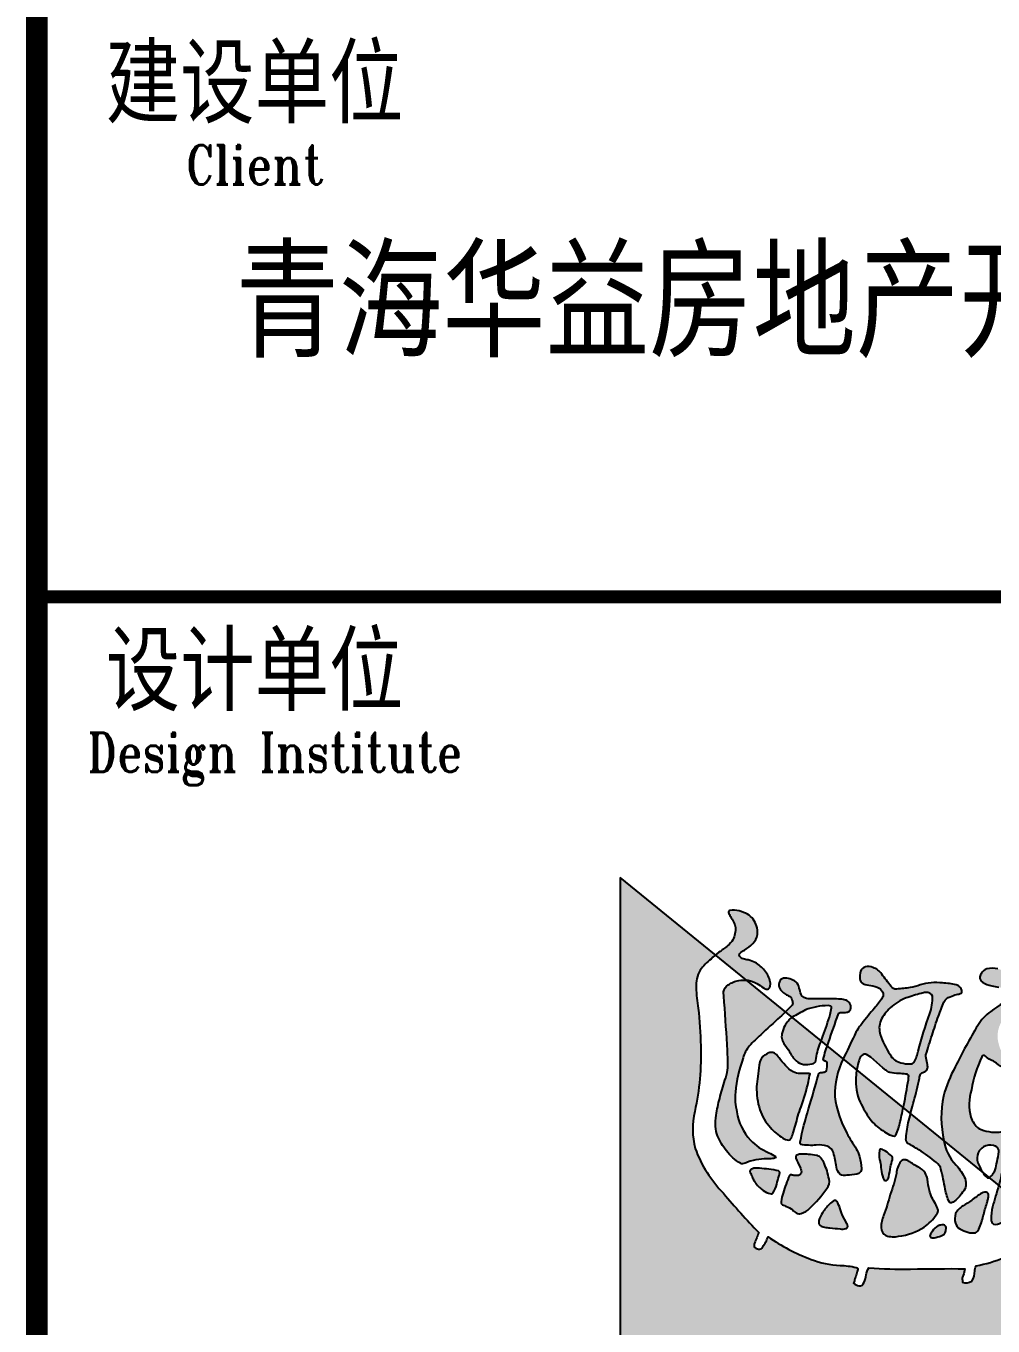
# Model space of a CAD drawing. Extents: x -1348811 to 123514, y -640545 to 749356.
# Drawn here: x -659209 to -654768, y 307277 to 313250 of the extents above; entities that cross this region are included whole.
import ezdxf
from ezdxf.enums import TextEntityAlignment as Align

# ---------------------------------------------------------------- set-up
doc = ezdxf.new("R2010")
doc.units = 0
doc.header["$LTSCALE"] = 10
doc.header["$MEASUREMENT"] = 0
doc.layers.get('0').update_dxf_attribs({"linetype": 'CONTINUOUS'})
doc.layers.add('STAIR', color=9, linetype='CONTINUOUS')
doc.layers.add('图框', color=7, linetype='CONTINUOUS')
doc.styles.add('TKZ1_tjhts.shx', font='tjromant.shx', dxfattribs={"bigfont": 'tjhts.shx'})
doc.styles.add('TKZ2_tjkts.shx', font='tjromant.shx', dxfattribs={"bigfont": 'tjkts.shx'})

# ---------------------------------------------------------------- blocks, each defined once
blk = doc.blocks.new('TJAD_TK_LOGO')
for points in [[(0.3088, 0.2387, -0.055111), (0.2978, 0.218, -0.399817), (0.2889, 0.2131, -0.15154), (0.2813, 0.2164, -0.301448), (0.2805, 0.2256, 0.010306), (0.2893, 0.248, -0.01851), (0.2158, 0.3296, -0.103184), (0.1567, 0.4231, -0.120959), (0.1559, 0.5005, 0.063512), (0.1683, 0.6375, 0.024265), (0.1633, 0.7157, -0.039016), (0.1589, 0.7586, -0.148803), (0.1672, 0.7952, -0.063522), (0.1899, 0.8185, -0.021561), (0.1991, 0.8269), (0, 0.9887), (0, 0.0136), (1.2, 0.0136), (0.9015, 0.2562, -0.02734), (0.8698, 0.2318, -0.056811), (0.8015, 0.1955, -0.043653), (0.7428, 0.1781, 0.070224), (0.7398, 0.1676, -0.155586), (0.7336, 0.1464, -0.268078), (0.7145, 0.1445, 0.046034), (0.7138, 0.1514, -0.10837), (0.7157, 0.158, 0.067272), (0.7193, 0.1723, 0.007869), (0.606, 0.1714, -0.018474), (0.519, 0.1742, 0.089356), (0.5135, 0.1595, -0.084297), (0.509, 0.1441, -0.378712), (0.4979, 0.1366, -0.129516), (0.4872, 0.1418, 0.010082), (0.4893, 0.1483, -0.06366), (0.4927, 0.1585, -0.047427), (0.496, 0.17, 0.412458), (0.4928, 0.175, 0.04646), (0.4591, 0.1791, -0.083304), (0.3984, 0.1918, -0.056916)], [(0.2775, 0.8514, 0.150805), (0.2864, 0.8696, 0.118181), (0.2844, 0.888, 0.061251), (0.2779, 0.9015, 0.110829), (0.2658, 0.9118, 0.065976), (0.2483, 0.9188, 0.129921), (0.2287, 0.9197, 0.40681), (0.2264, 0.9157, 0.07663), (0.2303, 0.907, -0.019502), (0.2369, 0.8958, -0.085799), (0.2406, 0.8843, -0.150999), (0.2351, 0.8585, -0.086307), (0.2248, 0.8465, -0.019332), (0.2062, 0.8326, 0.015742), (0.1991, 0.8269), (0.2636, 0.7745, -0.014783), (0.2672, 0.7742, -0.092021), (0.2852, 0.7675, -0.021612), (0.2992, 0.7583, 0.020501), (0.3016, 0.7569, -0.138406), (0.302, 0.7565, -0.004327), (0.3042, 0.7558, 0.041521), (0.3068, 0.7553, 0.017006), (0.3094, 0.7562, 0.175362), (0.3127, 0.7602, 0.115175), (0.3133, 0.7703, 0.133458), (0.3016, 0.7947, 0.090138), (0.282, 0.8113, 0.068529), (0.2674, 0.8165, -0.013934), (0.2566, 0.8189, -0.201719), (0.2496, 0.8239, -0.378426), (0.2504, 0.8307, -0.084166), (0.2598, 0.8373, 0.070184)], [(0.2636, 0.7745, 0.064867), (0.2476, 0.7736, 0.116531), (0.2256, 0.7646, 0.208218), (0.2161, 0.7503, 0.02194), (0.2164, 0.7413, -0.003556), (0.2234, 0.6402, -0.008585), (0.2249, 0.6059, -0.036626), (0.2244, 0.5869, -0.030322), (0.2188, 0.5654, 0.008639), (0.2079, 0.5277, 0.029199), (0.2005, 0.4927, 0.047639), (0.1991, 0.4689, 0.083135), (0.2032, 0.4501, 0.077424), (0.2218, 0.4185, 0.095524), (0.2514, 0.392, 0.133345), (0.2555, 0.391, 0.037671), (0.266, 0.3945, -0.074764), (0.2892, 0.4005, -0.017227), (0.3115, 0.4018, 0.103318), (0.3238, 0.4034, 0.529251), (0.3243, 0.406, 0.058891), (0.3103, 0.4144, -0.106556), (0.2722, 0.4408, -0.157893), (0.2439, 0.4997, -0.090292), (0.2406, 0.5406, -0.061166), (0.2567, 0.6121, -0.11155), (0.2702, 0.6374, -0.016825), (0.2934, 0.6606, -0.002917), (0.3335, 0.6973, 0.013927), (0.3452, 0.7082)], [(0.4736, 0.7314, 0.018572), (0.4732, 0.7314), (0.4732, 0.7318, 0.06936), (0.4703, 0.733, 0.047212), (0.46, 0.7347, 0.024282), (0.4431, 0.7352, -0.000753), (0.4115, 0.7353, -0.013374), (0.3921, 0.7358, -0.164458), (0.3817, 0.7396, -0.15617), (0.3755, 0.7508, 0.064833), (0.3714, 0.765, 0.17195), (0.3603, 0.7744, 0.077232), (0.3482, 0.7786, 0.099365), (0.3407, 0.7784, 0.128164), (0.3354, 0.7756, 0.199677), (0.3314, 0.766, 0.156287), (0.3348, 0.7545, 0.086381), (0.3434, 0.7463, 0.029794), (0.3514, 0.742, -0.218512), (0.3587, 0.7337, -0.050196), (0.3602, 0.726, -0.223734), (0.3564, 0.7197, -0.013892), (0.3452, 0.7082), (0.3589, 0.6971, -0.00619), (0.3868, 0.7123, -0.093205), (0.4339, 0.7212, -0.103421), (0.4394, 0.72, -0.384925), (0.4409, 0.717, -0.045853), (0.4384, 0.7029, -0.014561), (0.4233, 0.6576, 0.006316), (0.4195, 0.6478), (0.4323, 0.6374, -0.003465), (0.4348, 0.6445, -0.002724), (0.4557, 0.7043, -0.338072), (0.4611, 0.707, 0.005218), (0.4734, 0.7074, 0.309415), (0.4756, 0.7082, 0.132077), (0.4786, 0.7099, 0.147744), (0.4814, 0.7154, 0.135646), (0.4808, 0.7231, 0.18433)], [(0.7559, 0.3745, 0.010654), (0.7583, 0.3709, 0.091005), (0.7649, 0.363, 0.311976), (0.7704, 0.3627)]]:
    blk.add_hatch(color=256).paths.add_polyline_path(points)
h = blk.add_hatch(color=256)
h.paths.add_polyline_path([(0.9815, 0.6879, -0.266995), (0.9881, 0.6909, -0.078548), (0.9944, 0.6887, -0.061401), (1.0014, 0.6847, -0.140506), (1.0072, 0.6756, -0.075077), (1.01, 0.6533, -0.023792), (1.0084, 0.6201, 0.028581), (1.0066, 0.5847, 0.083513), (1.0086, 0.5717, 0.556873), (1.0142, 0.5709, 0.099876), (1.0276, 0.5963, 0.058859), (1.0349, 0.6333, 0.00868), (1.0364, 0.6602, -0.055868), (1.0453, 0.7097, 0.012909), (1.0489, 0.7191, 0.07627), (1.0482, 0.7339, 0.168287), (0.9831, 0.856, 0.045812), (0.8895, 0.9461, 0.082299), (0.8236, 0.9829, 0.045024), (0.8019, 0.9879, 0.184323), (0.7964, 0.9871, 0.401214), (0.7969, 0.9849, 0.073894), (0.8027, 0.9803, 0.009968), (0.8278, 0.9671, -0.045085), (0.8493, 0.9526, -0.042435), (0.8895, 0.9133, -0.014659), (0.9326, 0.8595, -0.075958), (0.9793, 0.7665, 0.183281), (0.9189, 0.7042, 0.093166), (0.9053, 0.5774, 0.002645), (0.9049, 0.5388), (0.9501, 0.5388, -0.021718), (0.9509, 0.5614, -0.060902), (0.9515, 0.5634, -0.750169), (0.9534, 0.5633, -0.062141), (0.956, 0.5585, -0.02804), (0.962, 0.5406, -0.001207), (0.9625, 0.5388), (0.9987, 0.5388), (0.9978, 0.5418), (0.9864, 0.5809, -0.042759), (0.9711, 0.6483, -0.166183), (0.9757, 0.68, -0.02967)])
h.paths.add_polyline_path([(0.9205, 0.7467, 0.337691), (0.9223, 0.7504, 0.234051), (0.9175, 0.7558, 0.085029), (0.898, 0.762, 0.109404), (0.8666, 0.76, 0.027051), (0.8419, 0.7495, 0.096966), (0.8201, 0.7794, 0.147389), (0.7879, 0.798, 0.110178), (0.7649, 0.7978, 0.193659), (0.7543, 0.7891, 0.105864), (0.7507, 0.7813, 0.322715), (0.7561, 0.77, 0.090222), (0.7753, 0.7627, 0.021428), (0.79, 0.7597, -0.062248), (0.8018, 0.7563, -0.0489), (0.8136, 0.7497, 0.061445), (0.8276, 0.7426, 0.045204), (0.7732, 0.709, 0.105153), (0.7461, 0.6801, 0.017534), (0.699, 0.5933, 0.04727), (0.6765, 0.5388), (0.7311, 0.5388, -0.016538), (0.7329, 0.5457, -0.06987), (0.7549, 0.6147, -0.55525), (0.7623, 0.616, 0.087068), (0.7725, 0.608, 0.000587), (0.779, 0.6054, 0.051645), (0.7807, 0.6041, 0.002312), (0.7982, 0.5921, 0.1078), (0.8147, 0.5849, 0.06971), (0.8302, 0.5876, -0.002349), (0.8243, 0.554, -0.014725), (0.8217, 0.5388), (0.8389, 0.5388, -0.003665), (0.8417, 0.5498, -0.003176), (0.8503, 0.5842, -0.214328), (0.8554, 0.5888, 0.079005), (0.8638, 0.5943, 0.136284), (0.8689, 0.6041, 0.042038), (0.8698, 0.6101, 0.121208), (0.8685, 0.6149, 0.033156), (0.8637, 0.6221, -0.089896), (0.8614, 0.627, -0.153361), (0.8622, 0.6323, -0.00558), (0.8761, 0.6782, -0.02004), (0.8922, 0.7241, -0.10938), (0.8997, 0.7368, 0.024126), (0.911, 0.7409, 0.094696)])
h.paths.add_polyline_path([(0.8709, 0.7365, -0.143663), (0.8674, 0.7141, 0.018808), (0.8493, 0.6538, -0.117601), (0.8367, 0.6124, -0.229986), (0.8191, 0.6095, -0.2857), (0.7904, 0.6393, -0.267121), (0.8025, 0.6968, -0.053371), (0.8316, 0.7238, -0.07094), (0.8606, 0.7426, -0.49062)], flags=16)
h = blk.add_hatch(color=256)
h.paths.add_polyline_path([(0.7123, 0.7547, 0.083086), (0.7078, 0.7611, 0.127732), (0.7011, 0.7644, 0.060999), (0.6727, 0.7685, 0.050289), (0.6488, 0.769, 0.061315), (0.6263, 0.7647, -0.058239), (0.6053, 0.759, -0.023274), (0.5769, 0.7559, -0.318074), (0.5654, 0.7615, -0.012807), (0.5459, 0.787, 0.176594), (0.5273, 0.8007, 0.141446), (0.5118, 0.8023, 0.254042), (0.5015, 0.7926, 0.094349), (0.5002, 0.7774, 0.272202), (0.5073, 0.7669, 0.06938), (0.523, 0.7632, -0.099001), (0.5405, 0.7575, -0.173209), (0.5486, 0.7467, -0.244282), (0.547, 0.7377, -0.042049), (0.5309, 0.7159, 0.019533), (0.5043, 0.6835, 0.074328), (0.4889, 0.6592, -0.003717), (0.4656, 0.6104), (0.4938, 0.5874, -0.03259), (0.4985, 0.6073, -0.114709), (0.5043, 0.6174), (0.5072, 0.6195), (0.5091, 0.6202), (0.5118, 0.6201), (0.5142, 0.6193), (0.5231, 0.6138), (0.5294, 0.6085), (0.5482, 0.5915), (0.5545, 0.5865), (0.5549, 0.5865, 0.137325), (0.5628, 0.5817, 0.052206), (0.5812, 0.5795, -0.039081), (0.5963, 0.5784, -0.061234), (0.5998, 0.5775, -0.389955), (0.6022, 0.5741, -0.015439), (0.6014, 0.5665, -0.009793), (0.5919, 0.5135, -0.001555), (0.5909, 0.5086), (0.6061, 0.4962, -0.005675), (0.6129, 0.5218, 0.021764), (0.6244, 0.5699, -0.037231), (0.6265, 0.5785, -0.166808), (0.6296, 0.5808, 0.014415), (0.6366, 0.5837, 0.232872), (0.6415, 0.5909, 0.087887), (0.641, 0.6009, 0.002273), (0.6378, 0.6149, -0.178357), (0.6381, 0.6188, -0.001216), (0.6509, 0.6596, -0.011476), (0.6643, 0.6991, -0.017032), (0.6756, 0.7288, -0.192629), (0.6888, 0.7399, -0.05264), (0.7021, 0.7447, 0.121865), (0.7115, 0.7475, 0.384919)])
h.paths.add_polyline_path([(0.5967, 0.7372, -0.021509), (0.6281, 0.7468, -0.053885), (0.6378, 0.7487, -0.363115), (0.652, 0.7407, -0.093078), (0.646, 0.7046, 0.023125), (0.6222, 0.6265, -0.067346), (0.6135, 0.6034, -0.278742), (0.6057, 0.5995, -0.067064), (0.5855, 0.6021, -0.223721), (0.5632, 0.6194, -0.070697), (0.543, 0.6609, -0.171192), (0.5437, 0.69, -0.090372), (0.5638, 0.7166, -0.097027)], flags=16)
h = blk.add_hatch(color=256)
h.paths.add_polyline_path([(0.4195, 0.6478), (0.3589, 0.6971, 0.122439), (0.3441, 0.6794, 0.077208), (0.3376, 0.6622, 0.221374), (0.3431, 0.6401, -0.044103), (0.3534, 0.6251, 0.092474), (0.3673, 0.6059, 0.149827), (0.383, 0.5987, 0.078107), (0.4006, 0.5996, 0.300992), (0.4085, 0.6066, 0.003448), (0.4116, 0.6244, -0.014936)])
h.paths.add_polyline_path([(0.4481, 0.5312, -0.118411), (0.4656, 0.6104), (0.4323, 0.6374, 0.013731), (0.4236, 0.6091, 0.354128), (0.4255, 0.6066, 0.149403), (0.4255, 0.6062, -0.033756), (0.429, 0.6051, -0.301225), (0.4322, 0.6016, -0.067966), (0.4306, 0.5853, -0.155357), (0.4255, 0.5826, -0.0383), (0.4175, 0.5813, 0.394404), (0.4141, 0.5771, -0.002997), (0.3933, 0.5061, 0.027314), (0.3759, 0.4366, 0.262389), (0.3769, 0.4312, 0.054171), (0.4093, 0.4301, -0.120269), (0.4322, 0.4278, -0.238212), (0.445, 0.4145, -0.030328), (0.4518, 0.3843, 0.177342), (0.4589, 0.3692, 0.189169), (0.4732, 0.3674, 0.024901), (0.4941, 0.3699, 0.43233), (0.5035, 0.3812, 0.054023), (0.4992, 0.4064, 0.072563), (0.4928, 0.4227, -0.024272), (0.4732, 0.4551, -0.09052)])
h.paths.add_polyline_path([(0.5909, 0.5086), (0.4938, 0.5874, 0.02545), (0.492, 0.5716, 0.128799), (0.5009, 0.5201, 0.044216), (0.5216, 0.4843, 0.076323), (0.548, 0.4604, 0.034366), (0.5624, 0.4519, 0.076032), (0.5722, 0.4489, 0.341488), (0.575, 0.4509, 0.069217), (0.5844, 0.4795, 0.009229)])
h.paths.add_polyline_path([(0.6061, 0.4962, 0.003269), (0.6024, 0.4814, 0.051211), (0.5967, 0.4451, 0.204101), (0.5987, 0.435, -0.011598), (0.6232, 0.4203, -0.044991), (0.6598, 0.3936, -0.200983), (0.6695, 0.3801, -0.006426), (0.6785, 0.3385, 0.079721), (0.6871, 0.3112, 0.326464), (0.6907, 0.3094, 0.087838), (0.6948, 0.3111, 0.087656), (0.7146, 0.3317, 0.286319), (0.7196, 0.3603, 0.076349), (0.7011, 0.3885, -0.160397), (0.6755, 0.4398), (0.6755, 0.4398)])
h.paths.add_polyline_path([(0.8517, 0.2966), (0.7903, 0.3465, 0.007087), (0.7769, 0.3013, 0.070922), (0.7741, 0.2754, 0.248353), (0.779, 0.265, 0.199635), (0.7954, 0.2684, -0.006886), (0.8134, 0.2746, 0.05678), (0.8467, 0.293, 0.006803)])
h = blk.add_hatch(color=256)
h.paths.add_polyline_path([(0.393, 0.5629, -0.011586), (0.3965, 0.5787, 0.253288), (0.3961, 0.5791, 0.095247), (0.3878, 0.5795, -0.0106), (0.3763, 0.5795, -0.133876), (0.3608, 0.5833, -0.082431), (0.3451, 0.5964, -0.01622), (0.3317, 0.6124, 0.042319), (0.324, 0.621, 0.140851), (0.3172, 0.6238, 0.145933), (0.3085, 0.6218, 0.038492), (0.302, 0.6178), (0.3016, 0.6178, 0.000616), (0.3, 0.6162, 0.032553), (0.2979, 0.6148, 0.095329), (0.2942, 0.6103, 0.096767), (0.2905, 0.5971, -0.001525), (0.2876, 0.5737, 0.034244), (0.285, 0.5522, 0.085899), (0.2916, 0.5041, 0.097395), (0.3137, 0.4669, 0.083463), (0.3395, 0.445, 0.098864), (0.3517, 0.4407, 0.30663), (0.3559, 0.443, 0.075685), (0.3606, 0.4535, 0.009946), (0.371, 0.4905, -0.023424), (0.3776, 0.5099, 0.034776)])
h.paths.add_polyline_path([(0.3331, 0.3723, 0.321528), (0.3303, 0.3767, 0.021484), (0.2909, 0.382, 0.022843), (0.2815, 0.3822, 0.102534), (0.2763, 0.381, 0.130045), (0.2718, 0.3783, 0.267367), (0.2712, 0.3737, -0.005872), (0.2757, 0.3643, 0.058515), (0.2798, 0.3554, 0.081344), (0.2949, 0.3383, 0.099387), (0.3095, 0.3298, 0.035917), (0.3152, 0.3284, 0.245908), (0.3185, 0.3297, 0.105203), (0.327, 0.3486, -0.034055), (0.3316, 0.3653, 0.056891)])
h.paths.add_polyline_path([(0.4315, 0.3396, 0.245812), (0.436, 0.3593, 0.065072), (0.4255, 0.3925, 0.134826), (0.4253, 0.3934, -0.114996), (0.4251, 0.3945, 0.061748), (0.4182, 0.4045, 0.16919), (0.4099, 0.4088, 0.009694), (0.3932, 0.4108, 0.017654), (0.3823, 0.4116, 0.044621), (0.3745, 0.4112, 0.15913), (0.3675, 0.4082, 0.263058), (0.3666, 0.4036, 0.037983), (0.3754, 0.3845, -0.091013), (0.3784, 0.3745, -0.183458), (0.3763, 0.3696, -0.186991), (0.3705, 0.3666, -0.076588), (0.3638, 0.3668, 0.012233), (0.357, 0.368, 0.175338), (0.3532, 0.367, 0.023216), (0.3404, 0.3302, 0.04069), (0.3358, 0.3123, 0.28537), (0.3389, 0.3059, 0.048651), (0.3472, 0.3023, -0.083296), (0.3595, 0.2951, 0.044689), (0.3674, 0.2887, 0.196761), (0.3781, 0.2876, 0.127879), (0.3954, 0.2982, 0.050671)])
h.paths.add_polyline_path([(0.4633, 0.2851, 0.013244), (0.4608, 0.2933, 0.042352), (0.4538, 0.3106, 0.086452), (0.451, 0.3142, 0.181931), (0.4475, 0.3144, 0.105167), (0.437, 0.3071, 0.063777), (0.4225, 0.2892, 0.079039), (0.415, 0.2726, 0.295118), (0.4173, 0.2626, 0.12746), (0.4262, 0.259, 0.051219), (0.4378, 0.2577, -0.006938), (0.4592, 0.2552, 0.101871), (0.4716, 0.2561, 0.282022), (0.4753, 0.2604, 0.127329), (0.4734, 0.2662), (0.4732, 0.2662, -0.004335)])
h.paths.add_polyline_path([(0.6577, 0.3076, -0.058552), (0.6453, 0.3355, -0.043685), (0.6412, 0.3591, 0.088622), (0.6365, 0.3722, 0.151789), (0.6215, 0.3846, -0.046532), (0.6062, 0.3942, 0.04555), (0.5995, 0.3981, 0.043142), (0.5967, 0.3991), (0.5966, 0.3994, 0.251715), (0.5858, 0.3963, 0.137334), (0.5764, 0.371, -0.022108), (0.5712, 0.349, 0.025269), (0.5573, 0.3052, -0.028381), (0.5499, 0.2836, 0.095667), (0.5444, 0.258, 0.266705), (0.5545, 0.2414, 0.133638), (0.5811, 0.2399, 0.117773), (0.6341, 0.259, 0.081266), (0.6603, 0.2854, 0.080524), (0.6632, 0.2917), (0.6632, 0.292), (0.6636, 0.2924), (0.6636, 0.2952), (0.6632, 0.2952, 0.059624)])
h.paths.add_polyline_path([(0.5675, 0.4064, 0.121011), (0.5636, 0.4099, 0.051248), (0.5498, 0.4198, 0.077555), (0.5447, 0.4219, 0.238499), (0.5422, 0.4212, 0.167798), (0.5412, 0.4181, 0.09655), (0.5414, 0.3999, -0.014406), (0.5433, 0.3923, -0.00033), (0.5454, 0.375, 0.1059), (0.5513, 0.3573, 0.313865), (0.5557, 0.3565, 0.231713), (0.5604, 0.3643, 0.026659), (0.5643, 0.3846, -0.007425), (0.5681, 0.3998, 0.16995)])
h.paths.add_polyline_path([(0.6788, 0.2495, 0.082015), (0.6802, 0.2581, 0.360369), (0.6746, 0.2636, 0.094324), (0.6683, 0.2635, 0.109868), (0.6658, 0.2629, -0.017853), (0.6636, 0.2619), (0.6632, 0.2619, 0.095638), (0.6515, 0.2506, 0.069381), (0.6467, 0.2423, 0.391778), (0.6489, 0.2376, 0.16265), (0.6584, 0.2374, 0.029698), (0.6632, 0.2387), (0.6636, 0.2387, 0.027865), (0.6738, 0.2427, 0.232972)])
h.paths.add_polyline_path([(0.7651, 0.3086, -0.00792), (0.7663, 0.3122, -0.04061), (0.7673, 0.3161, 0.057732), (0.7686, 0.323, 0.231089), (0.7664, 0.3309, 0.223752), (0.7548, 0.3302, 0.032861), (0.7336, 0.3152, -0.012035), (0.7156, 0.3033, 0.160241), (0.7001, 0.2874, 0.160304), (0.6998, 0.2673, 0.221951), (0.7087, 0.2557, 0.080228), (0.7255, 0.2484, 0.124433), (0.7414, 0.2473, 0.177577), (0.7482, 0.2548, 0.06059), (0.7578, 0.2826, -0.013372)])
h = blk.add_hatch(color=256)
h.paths.add_polyline_path([(0.9516, 0.4998, -0.00262), (0.9505, 0.5265, -0.01182), (0.9501, 0.5388), (0.9049, 0.5388, 0.006126), (0.9053, 0.4493, 0.002492), (0.906, 0.4122, 0.048247), (0.8873, 0.4597, 0.065909), (0.8831, 0.4654, 0.224936), (0.8775, 0.467, 0.038284), (0.8638, 0.4659, -0.06616), (0.83, 0.4648, -0.485088), (0.8272, 0.4672, -0.101913), (0.8282, 0.4872, -0.016956), (0.8389, 0.5388), (0.8217, 0.5388, -0.017973), (0.8174, 0.5204, -0.010562), (0.8098, 0.4759, -0.208845), (0.8025, 0.4605, -0.11949), (0.791, 0.4574, -0.131776), (0.7484, 0.4648, -0.127624), (0.7317, 0.4882, -0.118385), (0.7311, 0.5388), (0.6765, 0.5388, 0.005191), (0.6747, 0.5326, 0.105733), (0.6755, 0.4398), (0.7181, 0.4052), (0.7448, 0.4052, -0.078177), (0.7468, 0.4144, -0.129583), (0.7582, 0.4264, -0.224047), (0.779, 0.4292, -0.071036), (0.7797, 0.4292, 0.101063), (0.781, 0.4285, -0.019588), (0.7826, 0.4281, -0.023828), (0.7843, 0.4274, -0.322257), (0.7901, 0.4162, -0.013384), (0.7884, 0.4052), (0.8042, 0.4052, -0.014271), (0.8075, 0.414, -0.194353), (0.8209, 0.4295, -0.094044), (0.855, 0.4388, -0.035175), (0.8707, 0.4396, -0.177154), (0.8802, 0.4322, -0.054292), (0.8934, 0.4052), (0.9481, 0.4052, 0.016129), (0.9506, 0.4167, 0.043741), (0.9529, 0.4602, 0.012835)])
h.paths.add_polyline_path([(1.0212, 0.4578), (1.011, 0.5001), (0.9987, 0.5388), (0.9625, 0.5388, -0.013434), (0.9677, 0.518, -0.01242), (0.9716, 0.4981, -0.017255), (0.9742, 0.4791, -0.024091), (0.974, 0.4334, -0.03797), (0.9709, 0.4052), (1.0122, 0.4052, 0.01383), (1.0187, 0.4273, 0.116879)])
h.paths.add_polyline_path([(0.9667, 0.319, 0.068823), (0.9925, 0.3556, 0.031999), (1.0122, 0.4052), (0.9709, 0.4052, -0.002893), (0.9705, 0.403, -0.072675), (0.9603, 0.3746, -0.038888), (0.9477, 0.3552, -0.02059), (0.9288, 0.3321, -0.114728), (0.9232, 0.3261, -0.052839), (0.9136, 0.3198), (0.911, 0.3189), (0.9088, 0.319), (0.9087, 0.322), (0.9144, 0.3343), (0.9184, 0.3407), (0.9328, 0.3631), (0.9415, 0.3829), (0.9415, 0.384, 0.030329), (0.9481, 0.4052), (0.8934, 0.4052, -0.019139), (0.8966, 0.395, -0.131139), (0.901, 0.3705, -0.068706), (0.8883, 0.3366, -0.106182), (0.8705, 0.3122, -0.027075), (0.8517, 0.2966), (0.9015, 0.2562, 0.015633), (0.9183, 0.2717, -0.009266)])
h = blk.add_hatch(color=256)
h.paths.add_polyline_path([(0.7975, 0.3787, -0.041396), (0.8042, 0.4052), (0.7884, 0.4052, -0.011453), (0.7864, 0.3958, -0.01007), (0.7826, 0.3786, -0.034546), (0.7785, 0.3708, -0.087737), (0.7704, 0.3627), (0.7903, 0.3465), (0.7903, 0.3465, 0.020125)])
h.paths.add_polyline_path([(0.7448, 0.4052), (0.7181, 0.4052), (0.7559, 0.3745, -0.051476), (0.7466, 0.3933, -0.099669)])
blk.add_lwpolyline([(0, 0.9887), (0, 0.0136), (1.2, 0.0136)], close=True)
for points in [[(0.7879, 0.798, 0.110178), (0.7649, 0.7978, 0.193659), (0.7543, 0.7891, 0.105864), (0.7507, 0.7813, 0.322715), (0.7561, 0.77, 0.090222), (0.7753, 0.7627, 0.021428), (0.79, 0.7597, -0.062248)], [(0.8276, 0.7426, 0.045204), (0.7732, 0.709, 0.105153), (0.7461, 0.6801, 0.017534), (0.699, 0.5933, 0.052474), (0.6747, 0.5326, 0.105733), (0.6755, 0.4398, 0.160397), (0.7011, 0.3885, -0.076349), (0.7196, 0.3603, -0.286319), (0.7146, 0.3317, -0.087656), (0.6948, 0.3111, -0.08033), (0.6911, 0.3095, -0.368951), (0.687, 0.3114, -0.079318), (0.6785, 0.3385, 0.006426), (0.6695, 0.3801, 0.200983), (0.6598, 0.3936, 0.044991), (0.6232, 0.4203, 0.011598), (0.5987, 0.435, -0.204101), (0.5967, 0.4451, -0.051211), (0.6024, 0.4814, -0.008944), (0.6129, 0.5218, 0.021764), (0.6244, 0.5699, -0.037231), (0.6265, 0.5785, -0.166808), (0.6296, 0.5808, 0.014415), (0.6366, 0.5837, 0.232872), (0.6415, 0.5909, 0.087887), (0.641, 0.6009, 0.002324), (0.6377, 0.6152, -0.163549), (0.6381, 0.6188, -0.001216), (0.6509, 0.6596, -0.011476), (0.6643, 0.6991, -0.017032), (0.6756, 0.7288, -0.192629), (0.6888, 0.7399, -0.05264), (0.7021, 0.7447, 0.121865), (0.7115, 0.7475, 0.384919), (0.7123, 0.7547, 0.083086), (0.7078, 0.7611, 0.127732), (0.7011, 0.7644, 0.060999), (0.6727, 0.7685, 0.050289), (0.6488, 0.769, 0.061315), (0.6263, 0.7647, -0.058239), (0.6053, 0.759, -0.023274), (0.5769, 0.7559, -0.318074), (0.5654, 0.7615, -0.012807), (0.5459, 0.787, 0.176594), (0.5273, 0.8007, 0.141446), (0.5118, 0.8023, 0.254042), (0.5015, 0.7926, 0.094349), (0.5002, 0.7774, 0.272202), (0.5073, 0.7669, 0.06938), (0.523, 0.7632, -0.099001), (0.5405, 0.7575, -0.176084), (0.5487, 0.7465, -0.238335), (0.547, 0.7377, -0.042049), (0.5309, 0.7159, 0.019533), (0.5043, 0.6835, 0.074328), (0.4889, 0.6592, -0.003717), (0.4656, 0.6104, 0.118412), (0.4481, 0.5312, 0.09052), (0.4732, 0.4551, 0.024272), (0.4928, 0.4227, -0.072563), (0.4992, 0.4064, -0.054023), (0.5035, 0.3812, -0.43233), (0.4941, 0.3699, -0.024901), (0.4732, 0.3674, -0.189169), (0.4589, 0.3692, -0.177342), (0.4518, 0.3843, 0.030328), (0.445, 0.4145, 0.238212), (0.4322, 0.4278, 0.120269), (0.4093, 0.4301, -0.054171), (0.3769, 0.4312, -0.262389), (0.3759, 0.4366, -0.027314), (0.3933, 0.5061, 0.002997), (0.4141, 0.5771, -0.42145), (0.4179, 0.5814, 0.036527), (0.4255, 0.5826, 0.155357), (0.4306, 0.5853, 0.067966), (0.4322, 0.6016, 0.301225), (0.429, 0.6051, 0.033756), (0.4255, 0.6062, -0.149403), (0.4255, 0.6066, -0.354128), (0.4236, 0.6091, -0.017197), (0.4348, 0.6445, -0.010154), (0.4348, 0.6445, -0.002724), (0.4557, 0.7043, -0.338072), (0.4611, 0.707, 0.005218), (0.4734, 0.7074, 0.309415), (0.4756, 0.7082, 0.132077), (0.4786, 0.7099, 0.147744), (0.4814, 0.7154, 0.135646), (0.4808, 0.7231, 0.18433), (0.4736, 0.7314, 0.018572), (0.4732, 0.7314), (0.4732, 0.7318, 0.071117), (0.4702, 0.733, 0.046841), (0.46, 0.7347, 0.024282), (0.4431, 0.7352, -0.000753), (0.4115, 0.7353, -0.013374), (0.3921, 0.7358, -0.164458), (0.3817, 0.7396, -0.15617), (0.3755, 0.7508, 0.064833), (0.3714, 0.765, 0.17195), (0.3603, 0.7744, 0.077232), (0.3482, 0.7786, 0.099365), (0.3407, 0.7784, 0.128164), (0.3354, 0.7756, 0.199677), (0.3314, 0.766, 0.156287), (0.3348, 0.7545, 0.086381), (0.3434, 0.7463, 0.029794), (0.3514, 0.742, -0.218512), (0.3587, 0.7337, -0.050196), (0.3602, 0.726, -0.223734), (0.3564, 0.7197, -0.027824), (0.3335, 0.6973, 0.002917), (0.2934, 0.6606, 0.016825), (0.2702, 0.6374, 0.11155), (0.2567, 0.6121, 0.061166), (0.2406, 0.5406, 0.090292), (0.2439, 0.4997, 0.157893), (0.2722, 0.4408, 0.106556), (0.3103, 0.4144, -0.057352), (0.324, 0.4062, -0.620281), (0.3238, 0.4034, -0.103318), (0.3115, 0.4018, 0.017227), (0.2892, 0.4005, 0.074764), (0.266, 0.3945, -0.037671), (0.2555, 0.391, -0.146442), (0.2511, 0.3922, -0.094541), (0.2218, 0.4185, -0.075684), (0.2035, 0.4493, -0.086697), (0.1991, 0.4689, -0.047639), (0.2005, 0.4927, -0.029199), (0.2079, 0.5277, -0.008639), (0.2188, 0.5654, 0.030322), (0.2244, 0.5869, 0.036626), (0.2249, 0.6059, 0.008585), (0.2234, 0.6402, 0.003541), (0.2164, 0.7409, -0.022961), (0.2161, 0.7503, -0.208218), (0.2256, 0.7646, -0.116531), (0.2476, 0.7736, -0.079727), (0.2672, 0.7742, -0.092021), (0.2852, 0.7675, -0.021612), (0.2992, 0.7583, 0.020501), (0.3016, 0.7569, -0.138406), (0.302, 0.7565, -0.004327), (0.3042, 0.7558, 0.041521), (0.3068, 0.7553, 0.017006), (0.3094, 0.7562, 0.218913), (0.313, 0.7614, 0.100805), (0.3133, 0.7703, 0.133458), (0.3016, 0.7947, 0.090138), (0.282, 0.8113, 0.068529), (0.2674, 0.8165, -0.013934), (0.2566, 0.8189, -0.201719), (0.2496, 0.8239, -0.33618), (0.2499, 0.8301, -0.089843), (0.2598, 0.8373, 0.067656), (0.2769, 0.8508, 0.15691), (0.2864, 0.8696, 0.118181), (0.2844, 0.888, 0.061251), (0.2779, 0.9015, 0.110829), (0.2658, 0.9118, 0.065976), (0.2483, 0.9188, 0.126476), (0.2292, 0.9198, 0.453262), (0.2264, 0.9157, 0.07663), (0.2303, 0.907, -0.019502), (0.2369, 0.8958, -0.085799), (0.2406, 0.8843, -0.150999), (0.2351, 0.8585, -0.086307), (0.2248, 0.8465, -0.019332), (0.2062, 0.8326, 0.037315), (0.1899, 0.8185, 0.063522), (0.1672, 0.7952, 0.148803), (0.1589, 0.7586, 0.039016), (0.1633, 0.7157, -0.024265), (0.1683, 0.6375, -0.063512), (0.1559, 0.5005, 0.120959), (0.1567, 0.4231, 0.103184), (0.2158, 0.3296, 0.01851), (0.2893, 0.248, -0.010306), (0.2805, 0.2256, 0.301448), (0.2813, 0.2164, 0.15154), (0.2889, 0.2131, 0.399817), (0.2978, 0.218, 0.055111), (0.3088, 0.2387, 0.056916), (0.3984, 0.1918, 0.083304), (0.4591, 0.1791, -0.046418), (0.4928, 0.175, -0.509372), (0.4955, 0.1688, 0.042269), (0.4927, 0.1585, 0.06366), (0.4893, 0.1483, -0.010082), (0.4872, 0.1418, 0.129516), (0.4979, 0.1366, 0.378712), (0.509, 0.1441, 0.084297), (0.5135, 0.1595, -0.089356), (0.519, 0.1742, 0.018474), (0.606, 0.1714, -0.007869), (0.7193, 0.1723, -0.067272), (0.7157, 0.158, 0.10837), (0.7138, 0.1514, -0.046034), (0.7145, 0.1445, 0.268078), (0.7336, 0.1464, 0.155586), (0.7398, 0.1676, -0.070224), (0.7428, 0.1781, 0.043653), (0.8015, 0.1955, 0.056811)], [(0.6281, 0.7468, 0.021509), (0.5967, 0.7372, 0.097027), (0.5638, 0.7166, 0.090372), (0.5437, 0.69, 0.169889), (0.5429, 0.6611, 0.071038), (0.5632, 0.6194, 0.223721), (0.5855, 0.6021, 0.067064), (0.6057, 0.5995, 0.278742), (0.6135, 0.6034, 0.067346), (0.6222, 0.6265, -0.023125), (0.646, 0.7046, 0.093078), (0.652, 0.7407, 0.363115), (0.6378, 0.7487, 0.053885), (0.6281, 0.7468, 6.810958)], [(0.4339, 0.7212, 0.093231), (0.3868, 0.7123, 0.00619), (0.3589, 0.6971, 0.122439), (0.3441, 0.6794, 0.077208), (0.3376, 0.6622, 0.223971), (0.3433, 0.6399, -0.043458), (0.3534, 0.6251, 0.092474), (0.3673, 0.6059, 0.149827), (0.383, 0.5987, 0.078107), (0.4006, 0.5996, 0.300992), (0.4085, 0.6066, 0.003448), (0.4116, 0.6244, -0.021253), (0.4233, 0.6576, 0.014561), (0.4384, 0.7029, 0.045853), (0.4409, 0.717, 0.360509), (0.4396, 0.7199, 0.107188), (0.4339, 0.7212, -16745.559379)], [(0.3961, 0.5791, 0.094892), (0.3878, 0.5795, -0.0106), (0.3763, 0.5795, -0.133876), (0.3608, 0.5833, -0.082431), (0.3451, 0.5964, -0.01622), (0.3317, 0.6124, 0.042319), (0.324, 0.621, 0.140851), (0.3172, 0.6238, 0.145933), (0.3085, 0.6218, 0.038492), (0.302, 0.6178), (0.3016, 0.6178, 0.000616), (0.3, 0.6162, 0.031804), (0.298, 0.6148, 0.096292), (0.2942, 0.6103, 0.096767), (0.2905, 0.5971, -0.001525), (0.2876, 0.5737, 0.034244), (0.285, 0.5522, 0.085899), (0.2916, 0.5041, 0.097395), (0.3137, 0.4669, 0.083463), (0.3395, 0.445, 0.098864), (0.3517, 0.4407, 0.30663), (0.3559, 0.443, 0.075685), (0.3606, 0.4535, 0.009946), (0.371, 0.4905, -0.023424), (0.3776, 0.5099, 0.034776), (0.393, 0.5629, -0.011586), (0.3965, 0.5787, 0.266953), (0.3961, 0.5791, -9.367818)], [(0.5963, 0.5784, 0.039081), (0.5812, 0.5795, -0.052206), (0.5628, 0.5817, -0.137325), (0.5549, 0.5865), (0.5545, 0.5865), (0.5482, 0.5915), (0.5294, 0.6085), (0.5231, 0.6138), (0.5142, 0.6193), (0.5118, 0.6201), (0.5091, 0.6202), (0.5072, 0.6195), (0.5043, 0.6174, 0.11368), (0.4985, 0.6074, 0.058255), (0.492, 0.5716, 0.128799), (0.5009, 0.5201, 0.044216), (0.5216, 0.4843, 0.076323), (0.548, 0.4604, 0.034366), (0.5624, 0.4519, 0.072238), (0.5717, 0.449, 0.392565), (0.575, 0.4509, 0.069217), (0.5844, 0.4795, 0.010784), (0.5919, 0.5135, 0.009793), (0.6014, 0.5665, 0.015439), (0.6022, 0.5741, 0.389955), (0.5998, 0.5775, 0.061234), (0.5963, 0.5784, -16.613237)], [(0.8302, 0.5876, -0.06971), (0.8147, 0.5849, -0.1078), (0.7982, 0.5921, -0.002312), (0.7807, 0.6041, -0.051645), (0.779, 0.6054, -0.000587), (0.7725, 0.608, -0.087068), (0.7623, 0.616, 0.55525), (0.7549, 0.6147, 0.06987), (0.7329, 0.5457, 0.135187), (0.7317, 0.4882, 0.127624), (0.7484, 0.4648, 0.131776), (0.791, 0.4574, 0.11949), (0.8025, 0.4605, 0.208845), (0.8098, 0.4759, 0.010562), (0.8174, 0.5204, 0.032706), (0.8243, 0.554, 0.002349), (0.8302, 0.5876, 0.084937)], [(0.8075, 0.414, 0.0557), (0.7975, 0.3787, -0.020125), (0.7903, 0.3465, 0.007087), (0.7769, 0.3013, 0.070922), (0.7741, 0.2754, 0.248353), (0.779, 0.265, 0.199635), (0.7954, 0.2684, -0.006886), (0.8134, 0.2746, 0.05678), (0.8467, 0.293, 0.033884), (0.8705, 0.3122, 0.106182), (0.8883, 0.3366, 0.068706), (0.901, 0.3705, 0.131139), (0.8966, 0.395, 0.073508), (0.8802, 0.4322, 0.177154), (0.8707, 0.4396, 0.035175), (0.855, 0.4388, 0.094044), (0.8209, 0.4295, 0.194353), (0.8075, 0.414, 1.395504)], [(0.3745, 0.4112, 0.15913), (0.3675, 0.4082, 0.288408), (0.3667, 0.4032, 0.037176), (0.3754, 0.3845, -0.091013), (0.3784, 0.3745, -0.183458), (0.3763, 0.3696, -0.186991), (0.3705, 0.3666, -0.073503), (0.3641, 0.3668, 0.012051), (0.3574, 0.3679, 0.191959), (0.3532, 0.367, 0.023216), (0.3404, 0.3302, 0.04069), (0.3358, 0.3123, 0.28537), (0.3389, 0.3059, 0.048651), (0.3472, 0.3023, -0.083296), (0.3595, 0.2951, 0.044689), (0.3674, 0.2887, 0.196761), (0.3781, 0.2876, 0.127879), (0.3954, 0.2982, 0.050671), (0.4315, 0.3396, 0.245812), (0.436, 0.3593, 0.065072), (0.4255, 0.3925, 0.14855), (0.4253, 0.3935, -0.105311), (0.4251, 0.3945, 0.061748), (0.4182, 0.4045, 0.172152), (0.4097, 0.4088, 0.009599), (0.3932, 0.4108, 0.017654), (0.3823, 0.4116, 0.044621), (0.3745, 0.4112, 14.039162)], [(0.5636, 0.4099, 0.051248), (0.5498, 0.4198, 0.074352), (0.545, 0.4219, 0.258738), (0.5422, 0.4212, 0.167798), (0.5412, 0.4181, 0.09655), (0.5414, 0.3999, -0.014406), (0.5433, 0.3923, -0.00033), (0.5454, 0.375, 0.1059), (0.5513, 0.3573, 0.313865), (0.5557, 0.3565, 0.231713), (0.5604, 0.3643, 0.026659), (0.5643, 0.3846, -0.007268), (0.568, 0.3995, 0.17843), (0.5675, 0.4064, 0.121011), (0.5636, 0.4099, -4.005973)], [(0.779, 0.4292, 0.224008), (0.7582, 0.4264, 0.129583), (0.7468, 0.4144, 0.179243), (0.7466, 0.3933, 0.062164), (0.7583, 0.3709, 0.091005), (0.7649, 0.363, 0.312007), (0.7704, 0.3627, 0.087732), (0.7785, 0.3708, 0.034546), (0.7826, 0.3786, 0.01007), (0.7864, 0.3958, 0.02484), (0.7901, 0.4162, 0.322257), (0.7843, 0.4274, 0.023828), (0.7826, 0.4281, 0.019588), (0.781, 0.4285, -0.101063), (0.7797, 0.4292, 0.071042), (0.779, 0.4292, 42.184609)], [(0.3303, 0.3767, 0.021484), (0.2909, 0.382, 0.022843), (0.2815, 0.3822, 0.102534), (0.2763, 0.381, 0.130045), (0.2718, 0.3783, 0.297474), (0.2714, 0.3732, -0.00558), (0.2757, 0.3643, 0.058515), (0.2798, 0.3554, 0.081344), (0.2949, 0.3383, 0.099387), (0.3095, 0.3298, 0.035917), (0.3152, 0.3284, 0.291616), (0.3189, 0.3302, 0.101893), (0.327, 0.3486, -0.0334), (0.3315, 0.3649, 0.055709), (0.333, 0.3718, 0.351699), (0.3303, 0.3767, 0.192035)], [(0.5995, 0.3981, 0.043142), (0.5967, 0.3991), (0.5966, 0.3994, 0.251715), (0.5858, 0.3963, 0.137334), (0.5764, 0.371, -0.022108), (0.5712, 0.349, 0.025269), (0.5573, 0.3052, -0.028381), (0.5499, 0.2836, 0.095667), (0.5444, 0.258, 0.266705), (0.5545, 0.2414, 0.133638), (0.5811, 0.2399, 0.117773), (0.6341, 0.259, 0.081266), (0.6603, 0.2854, 0.080524), (0.6632, 0.2917), (0.6632, 0.292), (0.6636, 0.2924), (0.6636, 0.2952), (0.6632, 0.2952, 0.059624), (0.6577, 0.3076, -0.058552), (0.6453, 0.3355, -0.043685), (0.6412, 0.3591, 0.088622), (0.6365, 0.3722, 0.151789), (0.6215, 0.3846, -0.046532), (0.6062, 0.3942, 0.04555), (0.5995, 0.3981, -0.637022)], [(0.7548, 0.3302, 0.032861), (0.7336, 0.3152, -0.012035), (0.7156, 0.3033, 0.160241), (0.7001, 0.2874, 0.160304), (0.6998, 0.2673, 0.221951), (0.7087, 0.2557, 0.080228), (0.7255, 0.2484, 0.124433), (0.7414, 0.2473, 0.177577), (0.7482, 0.2548, 0.06059), (0.7578, 0.2826, -0.013372), (0.7651, 0.3086, -0.00792), (0.7663, 0.3122, -0.04061), (0.7673, 0.3161, 0.057732), (0.7686, 0.323, 0.231089), (0.7664, 0.3309, 0.223752), (0.7548, 0.3302, 2.735032)], [(0.4475, 0.3144, 0.105167), (0.437, 0.3071, 0.063777), (0.4225, 0.2892, 0.079039), (0.415, 0.2726, 0.295118), (0.4173, 0.2626, 0.12746), (0.4262, 0.259, 0.051219), (0.4378, 0.2577, -0.006938), (0.4592, 0.2552, 0.096731), (0.471, 0.2559, 0.313514), (0.4753, 0.2604, 0.118262), (0.4736, 0.2658), (0.4736, 0.2661), (0.4732, 0.2662, -0.004335), (0.4633, 0.2851, 0.013244), (0.4608, 0.2933, 0.040921), (0.4541, 0.31, 0.09847), (0.451, 0.3142, 0.181931), (0.4475, 0.3144, 6.785247)], [(0.6632, 0.2619, 0.095638), (0.6515, 0.2506, 0.069381), (0.6467, 0.2423, 0.391778), (0.6489, 0.2376, 0.16265), (0.6584, 0.2374, 0.029698), (0.6632, 0.2387), (0.6636, 0.2387, 0.027865), (0.6738, 0.2427, 0.232972), (0.6788, 0.2495, 0.082015), (0.6802, 0.2581, 0.360369), (0.6746, 0.2636, 0.094324), (0.6683, 0.2635, 0.122116), (0.6655, 0.2628, -0.015671), (0.6636, 0.2619), (0.6632, 0.2619)]]:
    blk.add_lwpolyline(points, format="xyb")
blk = doc.blocks.new('TJAD_TK_A1')
at = {"const_width": 1}
blk.add_lwpolyline([(1251.379, 940.449), (1251.379, 366.449)], dxfattribs=at)
at = {"layer": '图框', "const_width": 0.6}
blk.add_lwpolyline([(1251.379, 740.449), (1331.379, 740.449)], dxfattribs=at)
at = {"color": 1, "xscale": 22.02171320475964, "yscale": 22.02171320475964, "zscale": 22.02171320475958}
blk.add_blockref('TJAD_TK_LOGO', (1278.166, 705.775), dxfattribs=at)
at = {"style": 'TKZ2_tjkts.shx'}
for s, p in [('建设单位', (1261.379, 763.997)), ('设计单位', (1261.379, 736.997))]:
    blk.add_text(s, height=3.6, dxfattribs=at).set_placement(p, align=Align.MIDDLE_CENTER)
at = {"style": 'TKZ2_tjkts.shx', "width": 0.8}
for s, p in [('Client', (1261.379, 760.297)), ('Design Institute', (1262.311, 733.297))]:
    blk.add_text(s, height=1.8, dxfattribs=at).set_placement(p, align=Align.MIDDLE_CENTER)
blk = doc.blocks.new('TJAD_图框_A1')
at = {"layer": '图框'}
blk.add_blockref('TJAD_TK_A1', (0, 0), dxfattribs=at)
at = {"layer": '图框', "color": 6, "style": 'TKZ1_tjhts.shx'}
blk.add_text('青海华益房地产开发有限公司', height=5, dxfattribs=at).set_placement((1291.379, 753.949), align=Align.MIDDLE_CENTER)

msp = doc.modelspace()

# ---------------------------------------------------------------- block references
at = {"layer": 'STAIR', "xscale": 100, "yscale": 100, "zscale": 100}
msp.add_blockref('TJAD_图框_A1', (-784297.3, 236582.9), dxfattribs=at)

doc.saveas('drawing.dxf')
